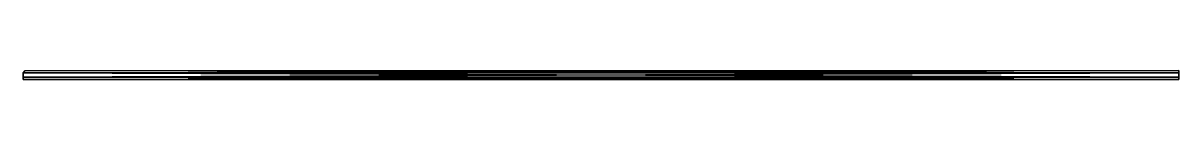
# Model space of a CAD drawing. Extents: x 0 to 1033, y -4 to 4.
import ezdxf

# ---------------------------------------------------------------- set-up
doc = ezdxf.new("R2010")
doc.units = 0
doc.layers.add('BRANCO', color=6, linetype='CONTINUOUS')

msp = doc.modelspace()

# ---------------------------------------------------------------- linework, layer by layer
at = {"layer": 'BRANCO'}
for points in [[(1032.8, 4, 3.5), (1032.8, 2, 0), (0, 2), (1032.8, 4, 3.5)], [(1032.8, 4, 3.5), (0, 2), (1.4, 3.8, 3.1), (1032.8, 4, 3.5)], [(1032.8, 2, 6.9), (1.4, 3.8, 3.1), (0, 2, 6.9), (1032.8, 2, 6.9)], [(1032.8, -2, 6.9), (1032.8, 2, 6.9), (0, 2, 6.9), (1032.8, -2, 6.9)], [(1032.8, -2, 6.9), (0, 2, 6.9), (0, -2, 6.9), (1032.8, -2, 6.9)], [(1032.8, 2, 0), (1032.8, -2, 0), (0, -2), (1032.8, 2, 0)], [(1032.8, 2, 0), (0, -2), (0, 2), (1032.8, 2, 0)], [(1032.8, -4, 3.5), (1032.8, -2, 6.9), (0, -2, 6.9), (1032.8, -4, 3.5)], [(1032.8, -4, 3.5), (0, -2, 6.9), (0, -4, 3.5), (1032.8, -4, 3.5)], [(1032.8, -2, 0), (1032.8, -4, 3.5), (0, -4, 3.5), (1032.8, -2, 0)], [(1032.8, -2, 0), (0, -4, 3.5), (0, -2), (1032.8, -2, 0)]]:
    msp.add_3dface(points, dxfattribs=at)
at = {"layer": 'BRANCO', "linetype": 'CONTINUOUS'}
msp.add_3dface([(1032.8, 2, 6.9), (1032.8, 4, 3.5), (1.4, 3.8, 3.1), (0, 2, 6.9)], dxfattribs=at)

doc.saveas('drawing.dxf')
